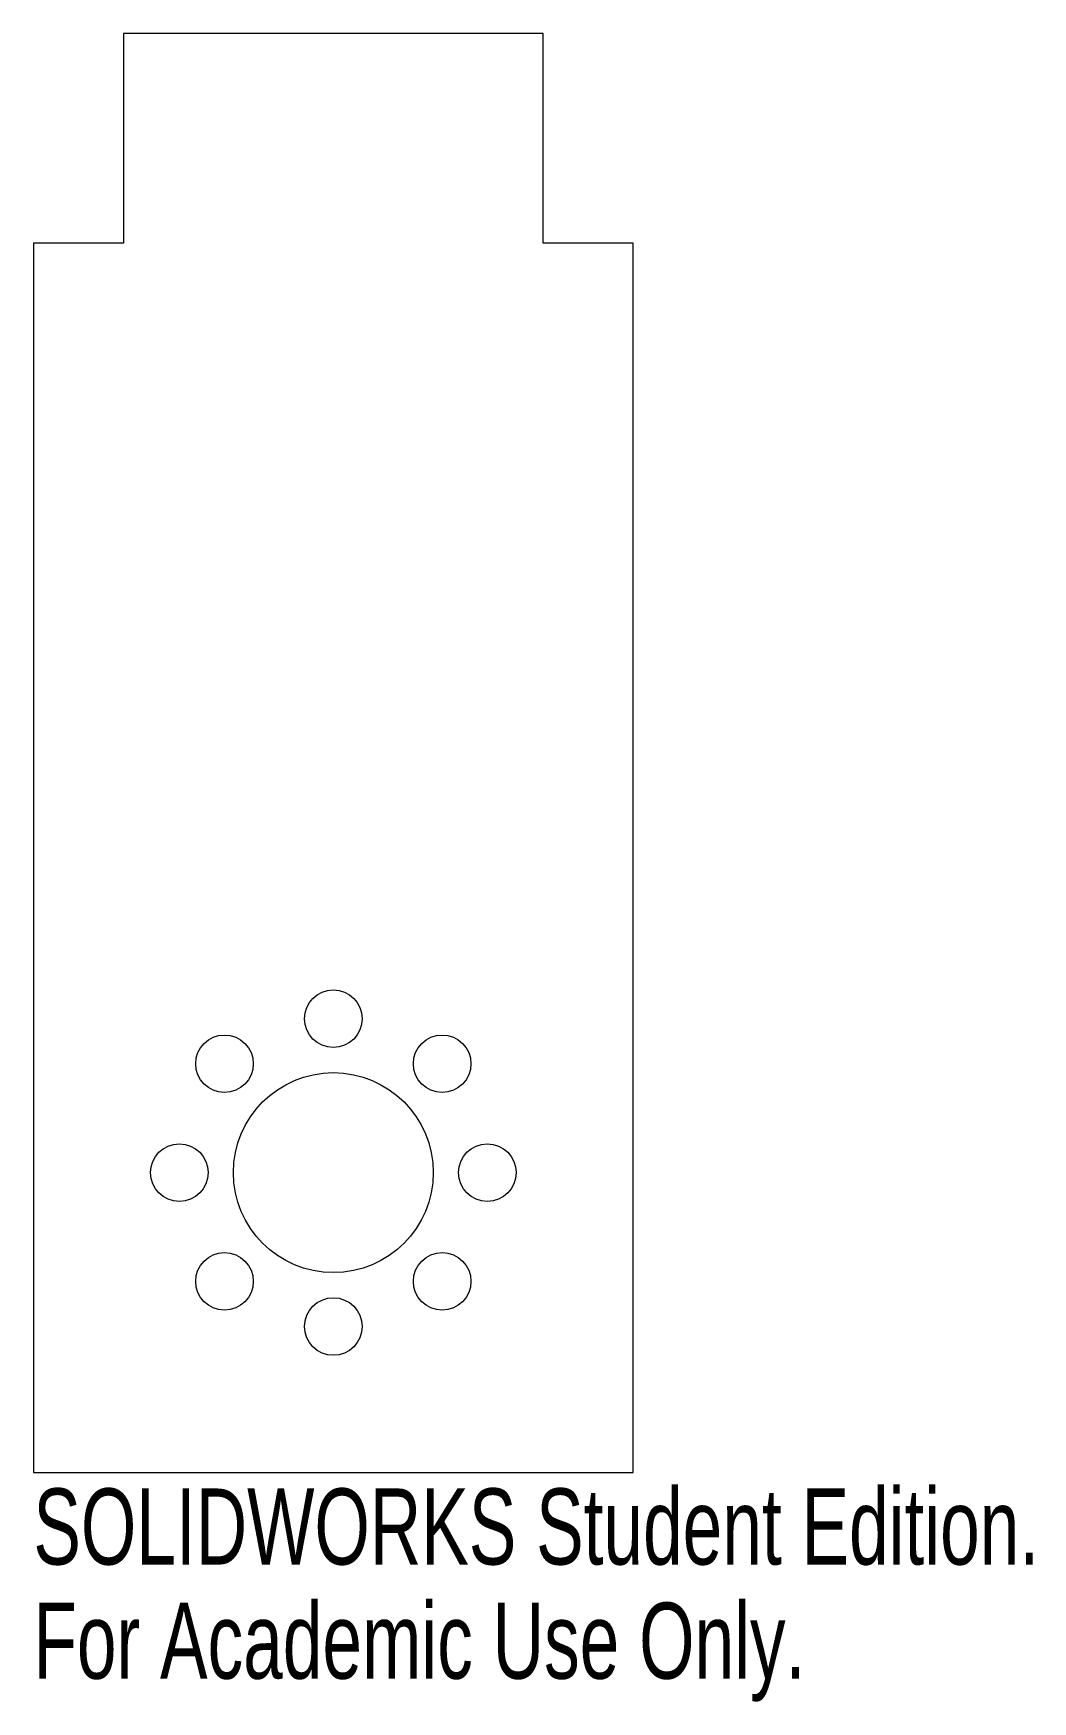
# Model space of a CAD drawing. Header units: inches. Extents: x -1.38 to 1.12, y -1.78 to 2.39.
import ezdxf

# ---------------------------------------------------------------- set-up
doc = ezdxf.new("R2010")
doc.units = ezdxf.units.IN
doc.header["$MEASUREMENT"] = 0
doc.styles.add('SLDTEXTSTYLE0', font='TXT', dxfattribs={"width": 0.7})

msp = doc.modelspace()

# ---------------------------------------------------------------- linework, layer by layer
at = {"color": 7, "linetype": 'Continuous', "lineweight": 15}
for p, q in [((-1.1554, 2.3896), (-1.1554, 1.8647)), ((-0.1056, 2.3896), (-1.1554, 2.3896)), ((-0.1056, 1.8647), (-0.1056, 2.3896)), ((-1.3805, 1.8647), (-1.3805, -1.2101)), ((-1.1554, 1.8647), (-1.3805, 1.8647)), ((0.1195, 1.8647), (-0.1056, 1.8647)), ((0.1195, -1.2101), (0.1195, 1.8647)), ((-1.3805, -1.2101), (0.1195, -1.2101))]:
    msp.add_line(p, q, dxfattribs=at)
for centre, radius in [((-0.6305, -0.0751), 0.072), ((-0.9027, -0.1879), 0.072), ((-0.3583, -0.1879), 0.072), ((-0.6305, -0.4601), 0.25), ((-1.0155, -0.4601), 0.072), ((-0.2455, -0.4601), 0.072), ((-0.9027, -0.7323), 0.072), ((-0.3583, -0.7323), 0.072), ((-0.6305, -0.8451), 0.072)]:
    msp.add_circle(centre, radius, dxfattribs=at)

# ---------------------------------------------------------------- texts
at = {"color": 7, "linetype": 'Continuous', "char_height": 0.1903, "attachment_point": 1, "style": 'SLDTEXTSTYLE0'}
for s, insert in [('SOLIDWORKS Student Edition.', (-1.3805, -1.2502)), ('For Academic Use Only.', (-1.3805, -1.5357))]:
    msp.add_mtext(s, dxfattribs=dict(at, insert=insert))

doc.saveas('drawing.dxf')
